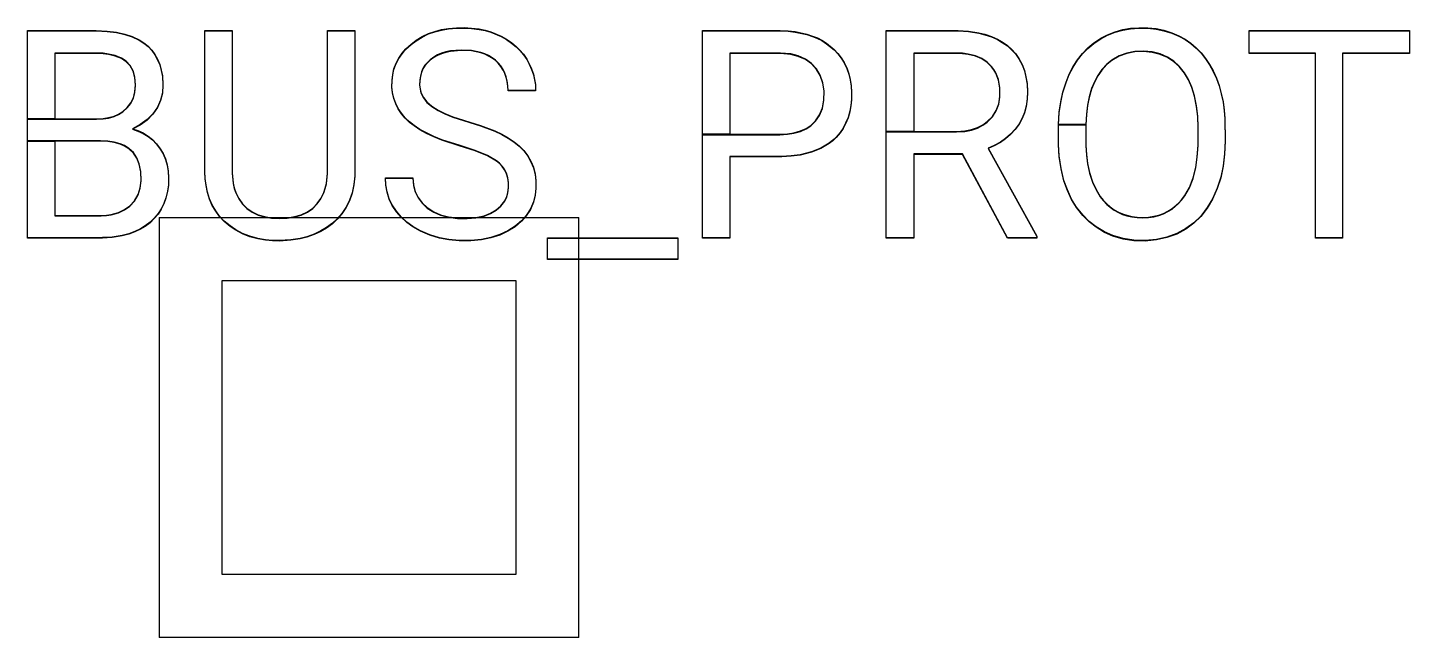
# Model space of a CAD drawing. Header units: inches. Extents: x 3.88 to 7.82, y -6.06 to -2.14.
# Drawn here: x 7.2981 to 7.5574, y -3.3858 to -3.2714 of the extents above; entities that cross this region are included whole.
import ezdxf

# ---------------------------------------------------------------- set-up
doc = ezdxf.new("R2010")
doc.units = ezdxf.units.IN
doc.header["$MEASUREMENT"] = 0
doc.layers.add('F.Silkscreen', color=41, linetype='CONTINUOUS', true_color=0xf2eda1)

msp = doc.modelspace()

# ---------------------------------------------------------------- linework, layer by layer
at = {"layer": 'F.Silkscreen', "linetype": 'CONTINUOUS'}
for p, q in [((7.37579, -3.27182), (7.3771, -3.2716)), ((7.37579, -3.2719), (7.3771, -3.27168)), ((7.3771, -3.2716), (7.37864, -3.27146)), ((7.3771, -3.27168), (7.37864, -3.27154)), ((7.37864, -3.27146), (7.3801, -3.27144)), ((7.37864, -3.27154), (7.3801, -3.27152)), ((7.3801, -3.27144), (7.38144, -3.27151)), ((7.3801, -3.27152), (7.38144, -3.27159)), ((7.38144, -3.27151), (7.38284, -3.27169)), ((7.38144, -3.27159), (7.38284, -3.27177)), ((7.38284, -3.27169), (7.38397, -3.27192)), ((7.50364, -3.27181), (7.5051, -3.27156)), ((7.50364, -3.27189), (7.5051, -3.27164)), ((7.5051, -3.27156), (7.50663, -3.27145)), ((7.5051, -3.27164), (7.50663, -3.27152)), ((7.50663, -3.27145), (7.50835, -3.27147)), ((7.50663, -3.27152), (7.50835, -3.27155)), ((7.50835, -3.27147), (7.50987, -3.27163)), ((7.50835, -3.27155), (7.50987, -3.27171)), ((7.50987, -3.27163), (7.51133, -3.27193)), ((7.50987, -3.27171), (7.51133, -3.27201)), ((7.29815, -3.2762), (7.29815, -3.27199)), ((7.29815, -3.27199), (7.31102, -3.27199)), ((7.29815, -3.27628), (7.29815, -3.27207)), ((7.29815, -3.27207), (7.31102, -3.27207)), ((7.31102, -3.27199), (7.31309, -3.27208)), ((7.31102, -3.27207), (7.31309, -3.27216)), ((7.31309, -3.27208), (7.31481, -3.2723)), ((7.31309, -3.27216), (7.31481, -3.27237)), ((7.31481, -3.2723), (7.31638, -3.27264)), ((7.31481, -3.27237), (7.31638, -3.27272)), ((7.31638, -3.27264), (7.31779, -3.27311)), ((7.31638, -3.27272), (7.31779, -3.27319)), ((7.31779, -3.27311), (7.31905, -3.2737)), ((7.31779, -3.27319), (7.31905, -3.27378)), ((7.31905, -3.2737), (7.31994, -3.27427)), ((7.31905, -3.27378), (7.31994, -3.27435)), ((7.31994, -3.27427), (7.32074, -3.27493)), ((7.31994, -3.27435), (7.32074, -3.275)), ((7.33142, -3.29844), (7.33142, -3.27199)), ((7.33142, -3.27199), (7.3365, -3.27199)), ((7.33142, -3.29852), (7.33142, -3.27207)), ((7.33142, -3.27207), (7.3365, -3.27207)), ((7.3365, -3.27199), (7.3365, -3.29868)), ((7.3365, -3.27207), (7.3365, -3.29876)), ((7.3544, -3.29872), (7.35441, -3.27199)), ((7.3544, -3.2988), (7.35441, -3.27207)), ((7.35441, -3.27199), (7.35957, -3.27199)), ((7.35441, -3.27207), (7.35957, -3.27207)), ((7.35957, -3.27199), (7.35954, -3.29925)), ((7.35957, -3.27207), (7.35954, -3.29933)), ((7.37008, -3.27452), (7.37102, -3.27381)), ((7.37008, -3.2746), (7.37102, -3.27389)), ((7.37102, -3.27381), (7.37217, -3.27312)), ((7.37102, -3.27389), (7.37217, -3.2732)), ((7.37217, -3.27312), (7.37339, -3.27255)), ((7.37217, -3.2732), (7.37339, -3.27263)), ((7.37339, -3.27255), (7.37456, -3.27214)), ((7.37339, -3.27263), (7.37456, -3.27222)), ((7.37456, -3.27214), (7.37579, -3.27182)), ((7.37456, -3.27222), (7.37579, -3.2719)), ((7.38284, -3.27177), (7.38397, -3.272)), ((7.38397, -3.27192), (7.38505, -3.27223)), ((7.38397, -3.272), (7.38505, -3.27231)), ((7.38505, -3.27223), (7.38699, -3.27302)), ((7.38505, -3.27231), (7.38699, -3.2731)), ((7.38699, -3.27302), (7.38801, -3.2736)), ((7.38699, -3.2731), (7.38801, -3.27368)), ((7.38801, -3.2736), (7.38895, -3.27425)), ((7.38801, -3.27368), (7.38895, -3.27433)), ((7.38895, -3.27425), (7.38981, -3.27497)), ((7.38895, -3.27433), (7.38981, -3.27505)), ((7.4248, -3.2762), (7.4248, -3.27199)), ((7.4248, -3.27199), (7.43933, -3.27199)), ((7.4248, -3.27628), (7.4248, -3.27207)), ((7.4248, -3.27207), (7.43933, -3.27207)), ((7.43933, -3.27199), (7.44087, -3.27205)), ((7.43933, -3.27207), (7.44087, -3.27213)), ((7.44087, -3.27205), (7.44215, -3.27219)), ((7.44087, -3.27213), (7.44215, -3.27227)), ((7.44215, -3.27219), (7.44435, -3.27265)), ((7.44215, -3.27227), (7.44435, -3.27273)), ((7.44435, -3.27265), (7.44544, -3.27301)), ((7.44435, -3.27273), (7.44544, -3.27309)), ((7.44544, -3.27301), (7.44632, -3.27338)), ((7.44544, -3.27309), (7.44632, -3.27346)), ((7.44632, -3.27338), (7.44715, -3.2738)), ((7.44632, -3.27346), (7.44715, -3.27388)), ((7.44715, -3.2738), (7.44806, -3.27437)), ((7.44715, -3.27388), (7.44806, -3.27445)), ((7.45925, -3.2762), (7.45925, -3.27199)), ((7.45925, -3.27199), (7.47274, -3.27199)), ((7.45925, -3.27628), (7.45925, -3.27207)), ((7.45925, -3.27207), (7.47274, -3.27207)), ((7.47274, -3.27199), (7.47467, -3.27211)), ((7.47274, -3.27207), (7.47467, -3.27219)), ((7.47467, -3.27211), (7.47663, -3.27241)), ((7.47467, -3.27219), (7.47663, -3.27249)), ((7.47663, -3.27241), (7.47777, -3.27269)), ((7.47663, -3.27249), (7.47777, -3.27277)), ((7.47777, -3.27269), (7.479, -3.2731)), ((7.47777, -3.27277), (7.479, -3.27318)), ((7.479, -3.2731), (7.48013, -3.2736)), ((7.479, -3.27318), (7.48013, -3.27368)), ((7.48013, -3.2736), (7.48103, -3.27412)), ((7.48013, -3.27368), (7.48103, -3.2742)), ((7.48103, -3.27412), (7.48198, -3.2748)), ((7.48103, -3.2742), (7.48198, -3.27487)), ((7.49707, -3.27525), (7.49819, -3.27432)), ((7.49819, -3.27432), (7.4995, -3.27344)), ((7.49819, -3.2744), (7.4995, -3.27352)), ((7.4995, -3.27344), (7.50077, -3.27278)), ((7.4995, -3.27352), (7.50077, -3.27285)), ((7.50077, -3.27278), (7.50223, -3.2722)), ((7.50077, -3.27285), (7.50223, -3.27228)), ((7.50223, -3.2722), (7.50364, -3.27181)), ((7.50223, -3.27228), (7.50364, -3.27189)), ((7.51133, -3.27193), (7.51284, -3.2724)), ((7.51133, -3.27201), (7.51284, -3.27248)), ((7.51284, -3.2724), (7.51417, -3.27298)), ((7.51284, -3.27248), (7.51417, -3.27305)), ((7.51417, -3.27298), (7.51532, -3.27361)), ((7.51417, -3.27305), (7.51532, -3.27369)), ((7.51532, -3.27361), (7.51641, -3.27436)), ((7.51532, -3.27369), (7.51641, -3.27444)), ((7.52732, -3.2762), (7.52732, -3.27199)), ((7.52732, -3.27199), (7.5574, -3.27199)), ((7.52732, -3.27628), (7.52732, -3.27207)), ((7.52732, -3.27207), (7.5574, -3.27207)), ((7.5574, -3.27199), (7.5574, -3.2762)), ((7.5574, -3.27207), (7.5574, -3.27628)), ((7.29815, -3.28856), (7.29815, -3.2762)), ((7.29815, -3.28864), (7.29815, -3.27628)), ((7.31118, -3.2762), (7.30327, -3.2762)), ((7.30327, -3.2762), (7.30327, -3.28856)), ((7.31118, -3.27628), (7.30327, -3.27628)), ((7.30327, -3.27628), (7.30327, -3.28864)), ((7.3123, -3.27626), (7.31118, -3.2762)), ((7.3123, -3.27634), (7.31118, -3.27628)), ((7.31332, -3.27639), (7.3123, -3.27626)), ((7.31332, -3.27647), (7.3123, -3.27634)), ((7.3146, -3.27669), (7.31332, -3.27639)), ((7.3146, -3.27677), (7.31332, -3.27647)), ((7.31576, -3.27716), (7.3146, -3.27669)), ((7.31576, -3.27724), (7.3146, -3.27677)), ((7.32074, -3.27493), (7.32144, -3.27566)), ((7.32074, -3.275), (7.32144, -3.27574)), ((7.32144, -3.27566), (7.32204, -3.27648)), ((7.32144, -3.27574), (7.32204, -3.27656)), ((7.32204, -3.27648), (7.32253, -3.27737)), ((7.32204, -3.27656), (7.32253, -3.27745)), ((7.3678, -3.27715), (7.36841, -3.27626)), ((7.3678, -3.27722), (7.36841, -3.27633)), ((7.36841, -3.27626), (7.36913, -3.27541)), ((7.36841, -3.27633), (7.36913, -3.27549)), ((7.36913, -3.27541), (7.37008, -3.27452)), ((7.36913, -3.27549), (7.37008, -3.2746)), ((7.37507, -3.27656), (7.37438, -3.27695)), ((7.37507, -3.27664), (7.37438, -3.27702)), ((7.37582, -3.27625), (7.37507, -3.27656)), ((7.37582, -3.27633), (7.37507, -3.27664)), ((7.37664, -3.276), (7.37582, -3.27625)), ((7.37664, -3.27608), (7.37582, -3.27633)), ((7.37752, -3.27581), (7.37664, -3.276)), ((7.37752, -3.27589), (7.37664, -3.27608)), ((7.37949, -3.27565), (7.37752, -3.27581)), ((7.37949, -3.27573), (7.37752, -3.27589)), ((7.38143, -3.27575), (7.37949, -3.27565)), ((7.38143, -3.27582), (7.37949, -3.27573)), ((7.38316, -3.27609), (7.38143, -3.27575)), ((7.38316, -3.27617), (7.38143, -3.27582)), ((7.38393, -3.27636), (7.38316, -3.27609)), ((7.38393, -3.27644), (7.38316, -3.27617)), ((7.38465, -3.27669), (7.38393, -3.27636)), ((7.38465, -3.27677), (7.38393, -3.27644)), ((7.38532, -3.27708), (7.38465, -3.27669)), ((7.38532, -3.27716), (7.38465, -3.27677)), ((7.38981, -3.27497), (7.39052, -3.27568)), ((7.38981, -3.27505), (7.39052, -3.27576)), ((7.39052, -3.27568), (7.39116, -3.27644)), ((7.39052, -3.27576), (7.39116, -3.27652)), ((7.39116, -3.27644), (7.39179, -3.27735)), ((7.39116, -3.27652), (7.39179, -3.27743)), ((7.4248, -3.29144), (7.4248, -3.2762)), ((7.4248, -3.29152), (7.4248, -3.27628)), ((7.43941, -3.2762), (7.42992, -3.2762)), ((7.42992, -3.2762), (7.42992, -3.29144)), ((7.43941, -3.27628), (7.42992, -3.27628)), ((7.42992, -3.27628), (7.42992, -3.29152)), ((7.44132, -3.27638), (7.43941, -3.2762)), ((7.44132, -3.27646), (7.43941, -3.27628)), ((7.44273, -3.27675), (7.44132, -3.27638)), ((7.44273, -3.27683), (7.44132, -3.27646)), ((7.44407, -3.27735), (7.44273, -3.27675)), ((7.44407, -3.27743), (7.44273, -3.27683)), ((7.44806, -3.27437), (7.44947, -3.27553)), ((7.44806, -3.27445), (7.44947, -3.27561)), ((7.44947, -3.27553), (7.45018, -3.27629)), ((7.44947, -3.27561), (7.45018, -3.27637)), ((7.45018, -3.27629), (7.4508, -3.2771)), ((7.45018, -3.27637), (7.4508, -3.27718)), ((7.45925, -3.29093), (7.45925, -3.2762)), ((7.45925, -3.291), (7.45925, -3.27628)), ((7.4725, -3.2762), (7.46441, -3.2762)), ((7.46441, -3.2762), (7.46441, -3.29093)), ((7.4725, -3.27628), (7.46441, -3.27628)), ((7.46441, -3.27628), (7.46441, -3.291)), ((7.47358, -3.27626), (7.4725, -3.2762)), ((7.47358, -3.27634), (7.4725, -3.27628)), ((7.47459, -3.27639), (7.47358, -3.27626)), ((7.47459, -3.27647), (7.47358, -3.27634)), ((7.47602, -3.27675), (7.47459, -3.27639)), ((7.47602, -3.27682), (7.47459, -3.27647)), ((7.47718, -3.27724), (7.47602, -3.27675)), ((7.47718, -3.27732), (7.47602, -3.27682)), ((7.48198, -3.2748), (7.48284, -3.27556)), ((7.48198, -3.27487), (7.48284, -3.27564)), ((7.48284, -3.27556), (7.4835, -3.2763)), ((7.48284, -3.27564), (7.4835, -3.27637)), ((7.4835, -3.2763), (7.48415, -3.27722)), ((7.4835, -3.27637), (7.48415, -3.2773)), ((7.49514, -3.27747), (7.49606, -3.2763)), ((7.49514, -3.27755), (7.49606, -3.27638)), ((7.49606, -3.2763), (7.49707, -3.27525)), ((7.49606, -3.27638), (7.49707, -3.27533)), ((7.49707, -3.27533), (7.49819, -3.2744)), ((7.50296, -3.27671), (7.50159, -3.27752)), ((7.50296, -3.27679), (7.50159, -3.2776)), ((7.50436, -3.27621), (7.50296, -3.27671)), ((7.50436, -3.27629), (7.50296, -3.27679)), ((7.50587, -3.27592), (7.50436, -3.27621)), ((7.50587, -3.276), (7.50436, -3.27629)), ((7.50752, -3.27585), (7.50587, -3.27592)), ((7.50752, -3.27593), (7.50587, -3.276)), ((7.50914, -3.276), (7.50752, -3.27585)), ((7.50914, -3.27608), (7.50752, -3.27593)), ((7.51064, -3.27637), (7.50914, -3.276)), ((7.51064, -3.27645), (7.50914, -3.27608)), ((7.512, -3.27695), (7.51064, -3.27637)), ((7.512, -3.27703), (7.51064, -3.27645)), ((7.51641, -3.27436), (7.51741, -3.27521)), ((7.51641, -3.27444), (7.51741, -3.27529)), ((7.51741, -3.27521), (7.51833, -3.27615)), ((7.51741, -3.27529), (7.51833, -3.27623)), ((7.51833, -3.27615), (7.51917, -3.2772)), ((7.51833, -3.27623), (7.51917, -3.27727)), ((7.5398, -3.2762), (7.52732, -3.2762)), ((7.5398, -3.27628), (7.52732, -3.27628)), ((7.5398, -3.31085), (7.5398, -3.2762)), ((7.5398, -3.31093), (7.5398, -3.27628)), ((7.5574, -3.2762), (7.54488, -3.2762)), ((7.54488, -3.2762), (7.54488, -3.31085)), ((7.5574, -3.27628), (7.54488, -3.27628)), ((7.54488, -3.27628), (7.54488, -3.31093)), ((7.31665, -3.27775), (7.31576, -3.27716)), ((7.31665, -3.27783), (7.31576, -3.27724)), ((7.31739, -3.27855), (7.31665, -3.27775)), ((7.31739, -3.27863), (7.31665, -3.27783)), ((7.31792, -3.27955), (7.31739, -3.27855)), ((7.31792, -3.27963), (7.31739, -3.27863)), ((7.32253, -3.27737), (7.32293, -3.27834)), ((7.32253, -3.27745), (7.32293, -3.27842)), ((7.32293, -3.27834), (7.32323, -3.27939)), ((7.32293, -3.27842), (7.32323, -3.27946)), ((7.32323, -3.27939), (7.32343, -3.28051)), ((7.32323, -3.27946), (7.32343, -3.28059)), ((7.36665, -3.28024), (7.36689, -3.2792)), ((7.36665, -3.28031), (7.36689, -3.27927)), ((7.36689, -3.2792), (7.36731, -3.27808)), ((7.36689, -3.27927), (7.36731, -3.27816)), ((7.36731, -3.27808), (7.3678, -3.27715)), ((7.36731, -3.27816), (7.3678, -3.27722)), ((7.37233, -3.27911), (7.37204, -3.27976)), ((7.37233, -3.27919), (7.37204, -3.27984)), ((7.3727, -3.2785), (7.37233, -3.27911)), ((7.3727, -3.27858), (7.37233, -3.27919)), ((7.37315, -3.27795), (7.3727, -3.2785)), ((7.37315, -3.27803), (7.3727, -3.27858)), ((7.37369, -3.27745), (7.37315, -3.27795)), ((7.37369, -3.27753), (7.37315, -3.27803)), ((7.37438, -3.27695), (7.37369, -3.27745)), ((7.37438, -3.27702), (7.37369, -3.27753)), ((7.38592, -3.27753), (7.38532, -3.27708)), ((7.38592, -3.27761), (7.38532, -3.27716)), ((7.38646, -3.27805), (7.38592, -3.27753)), ((7.38646, -3.27813), (7.38592, -3.27761)), ((7.38694, -3.27862), (7.38646, -3.27805)), ((7.38694, -3.2787), (7.38646, -3.27813)), ((7.38739, -3.27932), (7.38694, -3.27862)), ((7.38739, -3.2794), (7.38694, -3.2787)), ((7.38771, -3.27998), (7.38739, -3.27932)), ((7.38771, -3.28006), (7.38739, -3.2794)), ((7.39179, -3.27735), (7.39228, -3.27821)), ((7.39179, -3.27743), (7.39228, -3.27829)), ((7.39228, -3.27821), (7.39272, -3.27919)), ((7.39228, -3.27829), (7.39272, -3.27927)), ((7.39272, -3.27919), (7.39306, -3.2802)), ((7.39272, -3.27927), (7.39306, -3.28028)), ((7.44522, -3.27817), (7.44407, -3.27735)), ((7.44522, -3.27825), (7.44407, -3.27743)), ((7.44617, -3.2792), (7.44522, -3.27817)), ((7.44617, -3.27928), (7.44522, -3.27825)), ((7.44687, -3.28037), (7.44617, -3.2792)), ((7.44687, -3.28045), (7.44617, -3.27928)), ((7.4508, -3.2771), (7.45134, -3.27796)), ((7.4508, -3.27718), (7.45134, -3.27804)), ((7.45134, -3.27796), (7.45185, -3.27901)), ((7.45134, -3.27804), (7.45185, -3.27908)), ((7.45185, -3.27901), (7.45225, -3.28012)), ((7.45185, -3.27908), (7.45225, -3.28019)), ((7.47819, -3.2779), (7.47718, -3.27724)), ((7.47819, -3.27798), (7.47718, -3.27732)), ((7.47902, -3.27871), (7.47819, -3.2779)), ((7.47902, -3.27878), (7.47819, -3.27798)), ((7.47944, -3.27927), (7.47902, -3.27871)), ((7.47944, -3.27935), (7.47902, -3.27878)), ((7.4798, -3.2799), (7.47944, -3.27927)), ((7.4798, -3.27997), (7.47944, -3.27935)), ((7.48415, -3.27722), (7.48475, -3.27836)), ((7.48415, -3.2773), (7.48475, -3.27844)), ((7.48475, -3.27836), (7.48516, -3.27947)), ((7.48475, -3.27844), (7.48516, -3.27955)), ((7.48516, -3.27947), (7.48547, -3.28067)), ((7.4936, -3.28016), (7.49432, -3.27876)), ((7.4936, -3.28024), (7.49432, -3.27884)), ((7.49432, -3.27876), (7.49514, -3.27747)), ((7.49432, -3.27884), (7.49514, -3.27755)), ((7.4997, -3.27932), (7.49896, -3.28039)), ((7.4997, -3.2794), (7.49896, -3.28047)), ((7.50065, -3.27829), (7.4997, -3.27932)), ((7.50065, -3.27837), (7.4997, -3.2794)), ((7.50159, -3.27752), (7.50065, -3.27829)), ((7.50159, -3.2776), (7.50065, -3.27837)), ((7.51323, -3.27776), (7.512, -3.27695)), ((7.51323, -3.27784), (7.512, -3.27703)), ((7.51424, -3.27868), (7.51323, -3.27776)), ((7.51424, -3.27876), (7.51323, -3.27784)), ((7.51522, -3.2799), (7.51424, -3.27868)), ((7.51522, -3.27998), (7.51424, -3.27876)), ((7.51917, -3.2772), (7.51993, -3.27833)), ((7.51917, -3.27727), (7.51993, -3.27841)), ((7.51993, -3.27833), (7.5206, -3.27956)), ((7.51993, -3.27841), (7.5206, -3.27964)), ((7.31826, -3.28073), (7.31792, -3.27955)), ((7.31826, -3.28081), (7.31792, -3.27963)), ((7.31839, -3.2822), (7.31826, -3.28073)), ((7.31839, -3.28228), (7.31826, -3.28081)), ((7.32343, -3.28051), (7.32354, -3.28218)), ((7.32343, -3.28059), (7.32354, -3.28226)), ((7.36651, -3.28253), (7.36652, -3.28132)), ((7.36651, -3.28261), (7.36652, -3.2814)), ((7.36652, -3.28132), (7.36665, -3.28024)), ((7.36652, -3.2814), (7.36665, -3.28031)), ((7.37172, -3.28132), (7.3717, -3.28217)), ((7.37172, -3.2814), (7.3717, -3.28225)), ((7.37184, -3.28047), (7.37172, -3.28132)), ((7.37184, -3.28055), (7.37172, -3.2814)), ((7.37204, -3.27976), (7.37184, -3.28047)), ((7.37204, -3.27984), (7.37184, -3.28055)), ((7.38796, -3.28069), (7.38771, -3.27998)), ((7.38796, -3.28077), (7.38771, -3.28006)), ((7.38815, -3.28145), (7.38796, -3.28069)), ((7.38815, -3.28153), (7.38796, -3.28077)), ((7.38827, -3.28236), (7.38815, -3.28145)), ((7.38827, -3.28243), (7.38815, -3.28153)), ((7.39306, -3.2802), (7.39328, -3.28115)), ((7.39306, -3.28028), (7.39328, -3.28122)), ((7.39328, -3.28115), (7.39341, -3.28211)), ((7.39328, -3.28122), (7.39341, -3.28219)), ((7.39341, -3.28211), (7.39346, -3.28321)), ((7.44737, -3.28179), (7.44687, -3.28037)), ((7.44737, -3.28187), (7.44687, -3.28045)), ((7.44758, -3.28328), (7.44737, -3.28179)), ((7.44758, -3.28336), (7.44737, -3.28187)), ((7.45225, -3.28012), (7.4525, -3.28114)), ((7.45225, -3.28019), (7.4525, -3.28122)), ((7.4525, -3.28114), (7.45268, -3.28237)), ((7.4525, -3.28122), (7.45268, -3.28245)), ((7.48029, -3.2812), (7.4798, -3.2799)), ((7.48029, -3.28128), (7.4798, -3.27997)), ((7.48055, -3.2827), (7.48029, -3.2812)), ((7.48055, -3.28277), (7.48029, -3.28128)), ((7.48516, -3.27955), (7.48547, -3.28075)), ((7.48547, -3.28067), (7.48566, -3.28195)), ((7.48547, -3.28075), (7.48566, -3.28203)), ((7.48566, -3.28195), (7.48575, -3.2835)), ((7.48566, -3.28203), (7.48575, -3.28358)), ((7.49238, -3.28355), (7.49298, -3.28167)), ((7.49238, -3.28363), (7.49298, -3.28175)), ((7.49298, -3.28167), (7.4936, -3.28016)), ((7.49298, -3.28175), (7.4936, -3.28024)), ((7.49832, -3.28158), (7.49778, -3.28288)), ((7.49832, -3.28166), (7.49778, -3.28296)), ((7.49896, -3.28039), (7.49832, -3.28158)), ((7.49896, -3.28047), (7.49832, -3.28166)), ((7.51598, -3.28118), (7.51522, -3.2799)), ((7.51598, -3.28126), (7.51522, -3.27998)), ((7.51661, -3.28262), (7.51598, -3.28118)), ((7.51661, -3.2827), (7.51598, -3.28126)), ((7.5206, -3.27956), (7.5212, -3.2809)), ((7.5206, -3.27964), (7.5212, -3.28097)), ((7.5212, -3.2809), (7.5217, -3.28231)), ((7.5212, -3.28097), (7.5217, -3.28238)), ((7.31752, -3.28557), (7.318, -3.28459)), ((7.31752, -3.28565), (7.318, -3.28467)), ((7.318, -3.28459), (7.31829, -3.2835)), ((7.318, -3.28467), (7.31829, -3.28358)), ((7.31829, -3.2835), (7.31839, -3.2822)), ((7.31829, -3.28358), (7.31839, -3.28228)), ((7.32345, -3.28366), (7.32311, -3.28505)), ((7.32345, -3.28374), (7.32311, -3.28513)), ((7.32354, -3.28218), (7.32345, -3.28366)), ((7.32354, -3.28226), (7.32345, -3.28374)), ((7.36662, -3.28362), (7.36651, -3.28253)), ((7.36662, -3.2837), (7.36651, -3.28261)), ((7.36685, -3.28467), (7.36662, -3.28362)), ((7.36685, -3.28475), (7.36662, -3.2837)), ((7.36721, -3.28566), (7.36685, -3.28467)), ((7.3717, -3.28217), (7.37178, -3.28289)), ((7.3717, -3.28225), (7.37178, -3.28297)), ((7.37178, -3.28289), (7.37195, -3.28357)), ((7.37178, -3.28297), (7.37195, -3.28365)), ((7.37195, -3.28357), (7.3724, -3.28452)), ((7.37195, -3.28365), (7.3724, -3.2846)), ((7.3724, -3.28452), (7.37307, -3.28539)), ((7.3724, -3.2846), (7.37307, -3.28547)), ((7.38831, -3.28321), (7.38827, -3.28236)), ((7.38831, -3.28329), (7.38827, -3.28243)), ((7.39346, -3.28321), (7.38831, -3.28321)), ((7.39346, -3.28329), (7.38831, -3.28329)), ((7.39341, -3.28219), (7.39346, -3.28329)), ((7.44755, -3.28502), (7.44758, -3.28328)), ((7.44755, -3.2851), (7.44758, -3.28336)), ((7.45268, -3.28237), (7.45275, -3.28351)), ((7.45268, -3.28245), (7.45275, -3.28358)), ((7.45275, -3.28351), (7.45272, -3.28488)), ((7.45275, -3.28358), (7.45272, -3.28496)), ((7.48035, -3.28571), (7.48056, -3.28439)), ((7.48035, -3.28579), (7.48056, -3.28447)), ((7.48056, -3.28439), (7.48055, -3.2827)), ((7.48056, -3.28447), (7.48055, -3.28277)), ((7.48575, -3.2835), (7.4857, -3.28479)), ((7.48575, -3.28358), (7.4857, -3.28487)), ((7.49198, -3.28539), (7.49238, -3.28355)), ((7.49198, -3.28547), (7.49238, -3.28363)), ((7.49731, -3.28445), (7.497, -3.28599)), ((7.49731, -3.28453), (7.497, -3.28607)), ((7.49778, -3.28288), (7.49731, -3.28445)), ((7.49778, -3.28296), (7.49731, -3.28453)), ((7.5171, -3.28421), (7.51661, -3.28262)), ((7.5171, -3.28429), (7.51661, -3.2827)), ((7.51748, -3.28614), (7.5171, -3.28421)), ((7.51748, -3.28622), (7.5171, -3.28429)), ((7.5217, -3.28231), (7.52212, -3.28379)), ((7.5217, -3.28238), (7.52212, -3.28386)), ((7.52212, -3.28379), (7.52244, -3.28533)), ((7.52212, -3.28386), (7.52244, -3.28541)), ((7.31521, -3.28765), (7.31599, -3.28717)), ((7.31521, -3.28773), (7.31599, -3.28725)), ((7.31599, -3.28717), (7.31685, -3.28643)), ((7.31599, -3.28725), (7.31685, -3.28651)), ((7.31685, -3.28643), (7.31752, -3.28557)), ((7.31685, -3.28651), (7.31752, -3.28565)), ((7.32253, -3.28634), (7.32166, -3.28759)), ((7.32253, -3.28642), (7.32166, -3.28767)), ((7.32311, -3.28505), (7.32253, -3.28634)), ((7.32311, -3.28513), (7.32253, -3.28642)), ((7.36721, -3.28574), (7.36685, -3.28475)), ((7.36768, -3.2866), (7.36721, -3.28566)), ((7.36768, -3.28668), (7.36721, -3.28574)), ((7.36827, -3.2875), (7.36768, -3.2866)), ((7.36827, -3.28758), (7.36768, -3.28668)), ((7.37307, -3.28539), (7.37396, -3.28617)), ((7.37307, -3.28547), (7.37396, -3.28625)), ((7.37396, -3.28617), (7.37515, -3.28692)), ((7.37396, -3.28625), (7.37515, -3.287)), ((7.37515, -3.28692), (7.37643, -3.28755)), ((7.37515, -3.287), (7.37643, -3.28763)), ((7.44675, -3.28782), (7.44727, -3.28651)), ((7.44675, -3.2879), (7.44727, -3.28659)), ((7.44727, -3.28651), (7.44755, -3.28502)), ((7.44727, -3.28659), (7.44755, -3.2851)), ((7.45241, -3.28713), (7.45208, -3.2883)), ((7.45241, -3.28721), (7.45208, -3.28838)), ((7.45261, -3.28603), (7.45241, -3.28713)), ((7.45261, -3.28611), (7.45241, -3.28721)), ((7.45272, -3.28488), (7.45261, -3.28603)), ((7.45272, -3.28496), (7.45261, -3.28611)), ((7.47917, -3.2881), (7.47988, -3.28698)), ((7.47917, -3.28818), (7.47988, -3.28706)), ((7.47988, -3.28698), (7.48035, -3.28571)), ((7.47988, -3.28706), (7.48035, -3.28579)), ((7.4855, -3.28616), (7.48517, -3.28736)), ((7.4855, -3.28624), (7.48517, -3.28744)), ((7.4857, -3.28479), (7.4855, -3.28616)), ((7.4857, -3.28487), (7.4855, -3.28624)), ((7.49171, -3.28732), (7.49198, -3.28539)), ((7.49171, -3.2874), (7.49198, -3.28547)), ((7.497, -3.28599), (7.4968, -3.28765)), ((7.497, -3.28607), (7.4968, -3.28773)), ((7.51769, -3.28806), (7.51748, -3.28614)), ((7.51769, -3.28814), (7.51748, -3.28622)), ((7.52244, -3.28533), (7.52266, -3.28695)), ((7.52244, -3.28541), (7.52266, -3.28703)), ((7.52266, -3.28695), (7.52279, -3.28847)), ((7.52266, -3.28703), (7.52279, -3.28855)), ((7.29815, -3.29266), (7.29815, -3.28856)), ((7.29815, -3.28856), (7.30327, -3.28856)), ((7.30327, -3.28856), (7.29815, -3.28856)), ((7.29815, -3.29274), (7.29815, -3.28864)), ((7.29815, -3.28864), (7.30327, -3.28864)), ((7.30327, -3.28864), (7.29815, -3.28864)), ((7.30327, -3.28856), (7.31109, -3.28856)), ((7.30327, -3.28864), (7.31109, -3.28864)), ((7.31109, -3.28856), (7.3123, -3.28849)), ((7.31109, -3.28864), (7.3123, -3.28857)), ((7.3123, -3.28849), (7.31333, -3.28832)), ((7.3123, -3.28857), (7.31333, -3.2884)), ((7.31333, -3.28832), (7.31436, -3.28803)), ((7.31333, -3.2884), (7.31436, -3.28811)), ((7.31436, -3.28803), (7.31521, -3.28765)), ((7.31436, -3.28811), (7.31521, -3.28773)), ((7.31928, -3.28963), (7.3178, -3.29041)), ((7.31928, -3.28971), (7.3178, -3.29049)), ((7.32057, -3.28869), (7.31928, -3.28963)), ((7.32057, -3.28877), (7.31928, -3.28971)), ((7.32166, -3.28759), (7.32057, -3.28869)), ((7.32166, -3.28767), (7.32057, -3.28877)), ((7.36899, -3.28834), (7.36827, -3.2875)), ((7.36899, -3.28842), (7.36827, -3.28758)), ((7.36982, -3.28913), (7.36899, -3.28834)), ((7.36982, -3.28921), (7.36899, -3.28842)), ((7.37066, -3.2898), (7.36982, -3.28913)), ((7.37066, -3.28988), (7.36982, -3.28921)), ((7.37175, -3.29052), (7.37066, -3.2898)), ((7.37175, -3.29059), (7.37066, -3.28988)), ((7.37643, -3.28755), (7.37795, -3.28815)), ((7.37643, -3.28763), (7.37795, -3.28823)), ((7.37795, -3.28815), (7.38315, -3.28977)), ((7.37795, -3.28823), (7.38315, -3.28985)), ((7.38315, -3.28977), (7.38581, -3.29079)), ((7.38315, -3.28985), (7.38581, -3.29087)), ((7.44421, -3.29035), (7.44508, -3.2898)), ((7.44421, -3.29043), (7.44508, -3.28988)), ((7.44508, -3.2898), (7.446, -3.28893)), ((7.44508, -3.28988), (7.446, -3.28901)), ((7.446, -3.28893), (7.44675, -3.28782)), ((7.446, -3.28901), (7.44675, -3.2879)), ((7.45163, -3.28939), (7.45116, -3.29028)), ((7.45163, -3.28947), (7.45116, -3.29036)), ((7.45208, -3.2883), (7.45163, -3.28939)), ((7.45208, -3.28838), (7.45163, -3.28947)), ((7.47635, -3.29019), (7.47737, -3.28968)), ((7.47635, -3.29027), (7.47737, -3.28975)), ((7.47737, -3.28968), (7.4782, -3.28908)), ((7.47737, -3.28975), (7.4782, -3.28916)), ((7.4782, -3.28908), (7.47917, -3.2881)), ((7.4782, -3.28916), (7.47917, -3.28818)), ((7.48416, -3.28947), (7.48344, -3.29048)), ((7.48416, -3.28955), (7.48344, -3.29056)), ((7.48475, -3.2884), (7.48416, -3.28947)), ((7.48475, -3.28848), (7.48416, -3.28955)), ((7.48517, -3.28736), (7.48475, -3.2884)), ((7.48517, -3.28744), (7.48475, -3.28848)), ((7.49158, -3.28952), (7.49171, -3.28732)), ((7.49158, -3.2896), (7.49171, -3.2874)), ((7.49158, -3.28962), (7.49158, -3.28952)), ((7.49158, -3.2897), (7.49158, -3.2896)), ((7.49158, -3.29336), (7.49158, -3.28962)), ((7.49158, -3.28962), (7.4967, -3.28962)), ((7.4967, -3.28962), (7.49158, -3.28962)), ((7.49158, -3.29343), (7.49158, -3.2897)), ((7.49158, -3.2897), (7.4967, -3.2897)), ((7.4967, -3.2897), (7.49158, -3.2897)), ((7.4968, -3.28765), (7.4967, -3.28962)), ((7.4968, -3.28773), (7.4967, -3.2897)), ((7.4967, -3.28962), (7.4967, -3.29348)), ((7.4967, -3.2897), (7.4967, -3.29356)), ((7.51776, -3.29014), (7.51769, -3.28806)), ((7.51776, -3.29022), (7.51769, -3.28814)), ((7.52279, -3.28847), (7.52283, -3.29266)), ((7.52279, -3.28855), (7.52283, -3.29274)), ((7.3178, -3.29041), (7.31884, -3.29076)), ((7.3178, -3.29049), (7.31884, -3.29084)), ((7.31884, -3.29076), (7.3198, -3.2912)), ((7.31884, -3.29084), (7.3198, -3.29128)), ((7.3198, -3.2912), (7.32076, -3.29179)), ((7.3198, -3.29128), (7.32076, -3.29187)), ((7.32076, -3.29179), (7.32156, -3.29243)), ((7.32076, -3.29187), (7.32156, -3.29251)), ((7.32156, -3.29243), (7.32234, -3.29324)), ((7.37298, -3.2912), (7.37175, -3.29052)), ((7.37298, -3.29128), (7.37175, -3.29059)), ((7.37436, -3.29185), (7.37298, -3.2912)), ((7.37436, -3.29192), (7.37298, -3.29128)), ((7.37588, -3.29246), (7.37436, -3.29185)), ((7.37588, -3.29254), (7.37436, -3.29192)), ((7.37913, -3.29352), (7.37588, -3.29246)), ((7.38581, -3.29079), (7.38715, -3.29143)), ((7.38581, -3.29087), (7.38715, -3.29151)), ((7.38715, -3.29143), (7.38832, -3.29209)), ((7.38715, -3.29151), (7.38832, -3.29217)), ((7.38832, -3.29209), (7.38944, -3.29285)), ((7.38832, -3.29217), (7.38944, -3.29293)), ((7.4248, -3.31085), (7.4248, -3.29144)), ((7.4248, -3.29144), (7.42992, -3.29144)), ((7.42992, -3.29144), (7.4248, -3.29144)), ((7.4248, -3.31093), (7.4248, -3.29152)), ((7.4248, -3.29152), (7.42992, -3.29152)), ((7.42992, -3.29152), (7.4248, -3.29152)), ((7.42992, -3.29144), (7.43926, -3.29144)), ((7.42992, -3.29152), (7.43926, -3.29152)), ((7.43926, -3.29144), (7.44072, -3.29136)), ((7.43926, -3.29152), (7.44072, -3.29144)), ((7.44072, -3.29136), (7.44194, -3.29117)), ((7.44072, -3.29144), (7.44194, -3.29124)), ((7.44194, -3.29117), (7.44314, -3.29083)), ((7.44194, -3.29124), (7.44314, -3.29091)), ((7.44314, -3.29083), (7.44421, -3.29035)), ((7.44314, -3.29091), (7.44421, -3.29043)), ((7.44985, -3.29198), (7.44921, -3.29258)), ((7.44985, -3.29206), (7.44921, -3.29266)), ((7.45059, -3.29111), (7.44985, -3.29198)), ((7.45059, -3.29119), (7.44985, -3.29206)), ((7.45116, -3.29028), (7.45059, -3.29111)), ((7.45116, -3.29036), (7.45059, -3.29119)), ((7.45925, -3.31085), (7.45925, -3.29093)), ((7.45925, -3.29093), (7.46441, -3.29093)), ((7.46441, -3.29093), (7.45925, -3.29093)), ((7.45925, -3.31093), (7.45925, -3.291)), ((7.45925, -3.291), (7.46441, -3.291)), ((7.46441, -3.291), (7.45925, -3.291)), ((7.46441, -3.29093), (7.4724, -3.29092)), ((7.46441, -3.291), (7.4724, -3.291)), ((7.4724, -3.29092), (7.47399, -3.29082)), ((7.4724, -3.291), (7.47399, -3.2909)), ((7.47399, -3.29082), (7.47523, -3.29057)), ((7.47399, -3.2909), (7.47523, -3.29065)), ((7.47523, -3.29057), (7.47635, -3.29019)), ((7.47523, -3.29065), (7.47635, -3.29027)), ((7.48164, -3.29222), (7.48067, -3.2929)), ((7.48164, -3.2923), (7.48067, -3.29297)), ((7.48259, -3.2914), (7.48164, -3.29222)), ((7.48259, -3.29148), (7.48164, -3.2923)), ((7.48344, -3.29048), (7.48259, -3.2914)), ((7.48344, -3.29056), (7.48259, -3.29148)), ((7.51775, -3.29347), (7.51776, -3.29014)), ((7.51775, -3.29355), (7.51776, -3.29022)), ((7.29815, -3.30667), (7.29815, -3.29266)), ((7.29815, -3.29266), (7.30327, -3.29266)), ((7.30327, -3.29266), (7.29815, -3.29266)), ((7.29815, -3.30675), (7.29815, -3.29274)), ((7.29815, -3.29274), (7.30327, -3.29274)), ((7.30327, -3.29274), (7.29815, -3.29274)), ((7.30327, -3.29266), (7.30327, -3.30667)), ((7.31181, -3.29266), (7.30327, -3.29266)), ((7.30327, -3.29274), (7.30327, -3.30675)), ((7.31181, -3.29274), (7.30327, -3.29274)), ((7.31318, -3.29272), (7.31181, -3.29266)), ((7.31318, -3.2928), (7.31181, -3.29274)), ((7.31441, -3.29291), (7.31318, -3.29272)), ((7.31441, -3.29298), (7.31318, -3.2928)), ((7.3155, -3.29321), (7.31441, -3.29291)), ((7.3155, -3.29329), (7.31441, -3.29298)), ((7.31631, -3.29357), (7.3155, -3.29321)), ((7.31631, -3.29365), (7.3155, -3.29329)), ((7.31716, -3.2941), (7.31631, -3.29357)), ((7.31716, -3.29418), (7.31631, -3.29365)), ((7.31799, -3.29489), (7.31716, -3.2941)), ((7.31799, -3.29497), (7.31716, -3.29418)), ((7.31863, -3.29584), (7.31799, -3.29489)), ((7.31863, -3.29592), (7.31799, -3.29497)), ((7.32156, -3.29251), (7.32234, -3.29332)), ((7.32234, -3.29324), (7.32303, -3.29415)), ((7.32234, -3.29332), (7.32303, -3.29423)), ((7.32303, -3.29415), (7.32357, -3.29504)), ((7.32303, -3.29423), (7.32357, -3.29512)), ((7.32357, -3.29504), (7.32402, -3.29608)), ((7.37913, -3.2936), (7.37588, -3.29254)), ((7.38209, -3.29448), (7.37913, -3.29352)), ((7.38209, -3.29456), (7.37913, -3.2936)), ((7.38442, -3.29544), (7.38209, -3.29448)), ((7.38442, -3.29552), (7.38209, -3.29456)), ((7.38944, -3.29285), (7.39035, -3.29359)), ((7.38944, -3.29293), (7.39035, -3.29367)), ((7.39035, -3.29359), (7.39125, -3.2945)), ((7.39035, -3.29367), (7.39125, -3.29458)), ((7.39125, -3.2945), (7.39199, -3.29547)), ((7.39125, -3.29458), (7.39199, -3.29555)), ((7.44522, -3.29475), (7.44307, -3.29528)), ((7.44522, -3.29483), (7.44307, -3.29536)), ((7.44698, -3.29404), (7.44522, -3.29475)), ((7.44698, -3.29412), (7.44522, -3.29483)), ((7.44852, -3.29312), (7.44698, -3.29404)), ((7.44852, -3.2932), (7.44698, -3.29412)), ((7.44921, -3.29258), (7.44852, -3.29312)), ((7.44921, -3.29266), (7.44852, -3.2932)), ((7.47951, -3.29353), (7.47835, -3.29404)), ((7.47951, -3.29361), (7.47835, -3.29411)), ((7.47835, -3.29404), (7.48748, -3.31053)), ((7.47835, -3.29411), (7.48748, -3.31061)), ((7.48067, -3.2929), (7.47951, -3.29353)), ((7.48067, -3.29297), (7.47951, -3.29361)), ((7.4917, -3.29552), (7.49158, -3.29336)), ((7.4917, -3.2956), (7.49158, -3.29343)), ((7.4967, -3.29348), (7.49681, -3.29526)), ((7.4967, -3.29356), (7.49681, -3.29534)), ((7.51761, -3.29566), (7.51775, -3.29347)), ((7.51761, -3.29574), (7.51775, -3.29355)), ((7.52274, -3.29509), (7.52247, -3.29737)), ((7.52283, -3.29266), (7.52274, -3.29509)), ((7.52283, -3.29274), (7.52274, -3.29516)), ((7.31908, -3.29696), (7.31863, -3.29584)), ((7.31908, -3.29704), (7.31863, -3.29592)), ((7.31938, -3.29845), (7.31908, -3.29696)), ((7.31938, -3.29852), (7.31908, -3.29704)), ((7.32357, -3.29512), (7.32402, -3.29616)), ((7.32402, -3.29608), (7.32435, -3.2972)), ((7.32402, -3.29616), (7.32435, -3.29727)), ((7.32435, -3.2972), (7.32454, -3.29838)), ((7.32435, -3.29727), (7.32454, -3.29845)), ((7.38611, -3.2964), (7.38442, -3.29544)), ((7.38611, -3.29648), (7.38442, -3.29552)), ((7.38668, -3.29685), (7.38611, -3.2964)), ((7.38668, -3.29693), (7.38611, -3.29648)), ((7.38721, -3.2974), (7.38668, -3.29685)), ((7.38721, -3.29748), (7.38668, -3.29693)), ((7.38764, -3.29802), (7.38721, -3.2974)), ((7.38764, -3.2981), (7.38721, -3.29748)), ((7.39199, -3.29547), (7.39259, -3.29651)), ((7.39199, -3.29555), (7.39259, -3.29659)), ((7.39259, -3.29651), (7.39305, -3.29764)), ((7.39259, -3.29659), (7.39305, -3.29772)), ((7.39305, -3.29764), (7.39336, -3.29886)), ((7.43967, -3.2956), (7.42992, -3.29561)), ((7.42992, -3.29561), (7.42992, -3.31085)), ((7.43967, -3.29568), (7.42992, -3.29569)), ((7.42992, -3.29569), (7.42992, -3.31093)), ((7.44143, -3.2955), (7.43967, -3.2956)), ((7.44143, -3.29558), (7.43967, -3.29568)), ((7.44307, -3.29528), (7.44143, -3.2955)), ((7.44307, -3.29536), (7.44143, -3.29558)), ((7.47354, -3.29514), (7.46441, -3.29514)), ((7.46441, -3.29514), (7.46441, -3.31085)), ((7.47354, -3.29522), (7.46441, -3.29522)), ((7.46441, -3.29522), (7.46441, -3.31093)), ((7.48197, -3.31085), (7.47354, -3.29514)), ((7.48197, -3.31093), (7.47354, -3.29522)), ((7.49204, -3.29788), (7.4917, -3.29552)), ((7.49204, -3.29796), (7.4917, -3.2956)), ((7.49681, -3.29526), (7.49702, -3.29692)), ((7.49681, -3.29534), (7.49702, -3.297)), ((7.49702, -3.29692), (7.49739, -3.29864)), ((7.49702, -3.297), (7.49739, -3.29872)), ((7.51682, -3.29964), (7.51732, -3.29766)), ((7.51732, -3.29766), (7.51761, -3.29566)), ((7.51732, -3.29774), (7.51761, -3.29574)), ((7.52247, -3.29737), (7.522, -3.29952)), ((7.52247, -3.29745), (7.522, -3.2996)), ((7.52274, -3.29516), (7.52247, -3.29745)), ((7.31926, -3.3015), (7.31944, -3.3001)), ((7.31926, -3.30158), (7.31944, -3.30018)), ((7.31944, -3.3001), (7.31938, -3.29845)), ((7.31944, -3.30018), (7.31938, -3.29852)), ((7.32454, -3.29838), (7.32461, -3.29952)), ((7.32454, -3.29845), (7.32461, -3.2996)), ((7.32461, -3.29952), (7.32455, -3.3009)), ((7.32461, -3.2996), (7.32455, -3.30098)), ((7.33147, -3.29974), (7.33142, -3.29844)), ((7.33147, -3.29982), (7.33142, -3.29852)), ((7.33162, -3.30097), (7.33147, -3.29974)), ((7.33162, -3.30105), (7.33147, -3.29982)), ((7.3365, -3.29868), (7.3367, -3.30063)), ((7.3365, -3.29876), (7.3367, -3.3007)), ((7.3542, -3.30066), (7.3544, -3.29872)), ((7.3542, -3.30074), (7.3544, -3.2988)), ((7.35954, -3.29925), (7.35936, -3.30088)), ((7.35954, -3.29933), (7.35936, -3.30096)), ((7.36535, -3.30093), (7.36528, -3.29959)), ((7.36528, -3.29959), (7.37043, -3.29959)), ((7.36535, -3.30101), (7.36528, -3.29967)), ((7.36528, -3.29967), (7.37043, -3.29967)), ((7.37043, -3.29959), (7.37054, -3.30095)), ((7.37043, -3.29967), (7.37054, -3.30103)), ((7.388, -3.29876), (7.38764, -3.29802)), ((7.388, -3.29884), (7.38764, -3.2981)), ((7.38824, -3.29959), (7.388, -3.29876)), ((7.38824, -3.29967), (7.388, -3.29884)), ((7.38837, -3.30048), (7.38824, -3.29959)), ((7.38837, -3.30056), (7.38824, -3.29967)), ((7.39305, -3.29772), (7.39336, -3.29893)), ((7.39336, -3.29886), (7.39352, -3.30015)), ((7.39336, -3.29893), (7.39352, -3.30023)), ((7.39352, -3.30015), (7.39353, -3.30155)), ((7.39352, -3.30023), (7.39353, -3.30163)), ((7.49258, -3.3001), (7.49204, -3.29788)), ((7.49258, -3.30018), (7.49204, -3.29796)), ((7.49323, -3.3019), (7.49258, -3.3001)), ((7.49323, -3.30198), (7.49258, -3.30018)), ((7.49739, -3.29864), (7.49795, -3.30037)), ((7.49739, -3.29872), (7.49795, -3.30045)), ((7.51613, -3.3014), (7.51682, -3.29964)), ((7.51613, -3.30148), (7.51682, -3.29972)), ((7.51682, -3.29972), (7.51732, -3.29774)), ((7.522, -3.29952), (7.52136, -3.30153)), ((7.522, -3.2996), (7.52136, -3.30161)), ((7.31818, -3.30391), (7.31886, -3.30275)), ((7.31818, -3.30399), (7.31886, -3.30282)), ((7.31886, -3.30275), (7.31926, -3.3015)), ((7.31886, -3.30282), (7.31926, -3.30158)), ((7.32439, -3.3021), (7.32409, -3.30337)), ((7.32439, -3.30218), (7.32409, -3.30345)), ((7.32455, -3.3009), (7.32439, -3.3021)), ((7.32455, -3.30098), (7.32439, -3.30218)), ((7.33189, -3.3023), (7.33162, -3.30097)), ((7.33189, -3.30238), (7.33162, -3.30105)), ((7.33228, -3.30355), (7.33189, -3.3023)), ((7.33228, -3.30363), (7.33189, -3.30238)), ((7.3367, -3.30063), (7.33691, -3.30151)), ((7.3367, -3.3007), (7.33691, -3.30159)), ((7.33691, -3.30151), (7.33719, -3.30234)), ((7.33691, -3.30159), (7.33719, -3.30242)), ((7.33719, -3.30234), (7.33775, -3.30348)), ((7.33719, -3.30242), (7.33775, -3.30356)), ((7.35316, -3.30349), (7.35371, -3.30237)), ((7.35316, -3.30357), (7.35371, -3.30245)), ((7.35371, -3.30237), (7.354, -3.30154)), ((7.35371, -3.30245), (7.354, -3.30162)), ((7.354, -3.30154), (7.3542, -3.30066)), ((7.354, -3.30162), (7.3542, -3.30074)), ((7.35902, -3.30241), (7.35851, -3.30383)), ((7.35902, -3.30248), (7.35851, -3.30391)), ((7.35936, -3.30088), (7.35902, -3.30241)), ((7.35936, -3.30096), (7.35902, -3.30248)), ((7.36559, -3.30222), (7.36535, -3.30093)), ((7.36559, -3.3023), (7.36535, -3.30101)), ((7.36601, -3.30354), (7.36559, -3.30222)), ((7.36601, -3.30362), (7.36559, -3.3023)), ((7.37054, -3.30095), (7.37086, -3.30219)), ((7.37054, -3.30103), (7.37086, -3.30227)), ((7.37086, -3.30219), (7.3714, -3.30332)), ((7.37086, -3.30227), (7.3714, -3.30339)), ((7.38803, -3.30314), (7.38825, -3.30236)), ((7.38803, -3.30322), (7.38825, -3.30244)), ((7.38825, -3.30236), (7.38837, -3.30145)), ((7.38825, -3.30244), (7.38837, -3.30152)), ((7.38837, -3.30145), (7.38837, -3.30048)), ((7.38837, -3.30152), (7.38837, -3.30056)), ((7.39339, -3.30281), (7.39307, -3.30412)), ((7.39353, -3.30155), (7.39339, -3.30281)), ((7.39353, -3.30163), (7.39339, -3.30288)), ((7.49403, -3.30359), (7.49323, -3.3019)), ((7.49403, -3.30367), (7.49323, -3.30198)), ((7.49795, -3.30037), (7.49861, -3.3018)), ((7.49795, -3.30045), (7.49861, -3.30188)), ((7.49861, -3.3018), (7.4994, -3.30309)), ((7.49861, -3.30188), (7.4994, -3.30317)), ((7.51526, -3.30294), (7.51613, -3.3014)), ((7.51526, -3.30302), (7.51613, -3.30148)), ((7.52136, -3.30153), (7.52047, -3.30353)), ((7.52136, -3.30161), (7.52047, -3.30361)), ((7.31632, -3.30557), (7.3173, -3.30484)), ((7.31632, -3.30564), (7.3173, -3.30492)), ((7.3173, -3.30484), (7.31818, -3.30391)), ((7.3173, -3.30492), (7.31818, -3.30399)), ((7.32322, -3.30541), (7.32262, -3.30633)), ((7.32371, -3.30443), (7.32322, -3.30541)), ((7.32371, -3.30451), (7.32322, -3.30549)), ((7.32409, -3.30337), (7.32371, -3.30443)), ((7.32409, -3.30345), (7.32371, -3.30451)), ((7.3328, -3.30471), (7.33228, -3.30355)), ((7.3328, -3.30479), (7.33228, -3.30363)), ((7.33343, -3.3058), (7.3328, -3.30471)), ((7.33343, -3.30588), (7.3328, -3.30479)), ((7.33775, -3.30348), (7.33847, -3.30448)), ((7.33775, -3.30356), (7.33847, -3.30456)), ((7.33847, -3.30448), (7.33927, -3.30528)), ((7.33847, -3.30456), (7.33927, -3.30536)), ((7.33927, -3.30528), (7.34028, -3.30599)), ((7.33927, -3.30536), (7.34028, -3.30606)), ((7.35064, -3.30599), (7.35164, -3.30528)), ((7.35064, -3.30606), (7.35164, -3.30536)), ((7.35164, -3.30528), (7.3525, -3.30441)), ((7.35164, -3.30536), (7.3525, -3.30449)), ((7.3525, -3.30441), (7.35316, -3.30349)), ((7.3525, -3.30449), (7.35316, -3.30357)), ((7.35784, -3.30516), (7.35709, -3.30628)), ((7.35784, -3.30524), (7.35709, -3.30636)), ((7.35851, -3.30383), (7.35784, -3.30516)), ((7.35851, -3.30391), (7.35784, -3.30524)), ((7.36657, -3.30471), (7.36601, -3.30354)), ((7.36657, -3.30479), (7.36601, -3.30362)), ((7.36735, -3.3059), (7.36657, -3.30471)), ((7.36735, -3.30598), (7.36657, -3.30479)), ((7.3714, -3.30332), (7.37215, -3.30432)), ((7.3714, -3.30339), (7.37215, -3.3044)), ((7.37215, -3.30432), (7.37311, -3.3052)), ((7.37215, -3.3044), (7.37311, -3.30528)), ((7.37311, -3.3052), (7.37435, -3.30599)), ((7.37311, -3.30528), (7.37435, -3.30606)), ((7.38608, -3.30563), (7.38696, -3.30487)), ((7.38608, -3.30571), (7.38696, -3.30495)), ((7.38696, -3.30487), (7.38766, -3.30392)), ((7.38696, -3.30495), (7.38766, -3.304)), ((7.38766, -3.30392), (7.38803, -3.30314)), ((7.38766, -3.304), (7.38803, -3.30322)), ((7.3925, -3.30545), (7.39171, -3.30667)), ((7.39307, -3.30412), (7.3925, -3.30545)), ((7.39307, -3.30419), (7.3925, -3.30553)), ((7.39339, -3.30288), (7.39307, -3.30419)), ((7.49497, -3.30512), (7.49403, -3.30359)), ((7.49497, -3.3052), (7.49403, -3.30367)), ((7.49612, -3.30659), (7.49497, -3.30512)), ((7.49612, -3.30667), (7.49497, -3.3052)), ((7.4994, -3.30309), (7.49994, -3.30378)), ((7.4994, -3.30317), (7.49994, -3.30386)), ((7.49994, -3.30378), (7.50062, -3.30451)), ((7.49994, -3.30386), (7.50062, -3.30459)), ((7.50062, -3.30451), (7.50125, -3.30505)), ((7.50062, -3.30459), (7.50125, -3.30513)), ((7.50125, -3.30505), (7.50202, -3.30561)), ((7.50125, -3.30513), (7.50202, -3.30569)), ((7.51211, -3.30588), (7.5129, -3.30539)), ((7.5129, -3.30539), (7.51411, -3.30435)), ((7.5129, -3.30547), (7.51411, -3.30443)), ((7.51411, -3.30435), (7.51466, -3.30374)), ((7.51411, -3.30443), (7.51466, -3.30382)), ((7.51466, -3.30374), (7.51526, -3.30294)), ((7.51466, -3.30382), (7.51526, -3.30302)), ((7.51949, -3.30521), (7.51826, -3.3068)), ((7.51949, -3.30529), (7.51826, -3.30688)), ((7.52047, -3.30353), (7.51949, -3.30521)), ((7.52047, -3.30361), (7.51949, -3.30529)), ((7.29815, -3.31085), (7.29815, -3.30667)), ((7.29815, -3.31093), (7.29815, -3.30675)), ((7.30327, -3.30667), (7.31195, -3.30667)), ((7.30327, -3.30675), (7.31195, -3.30675)), ((7.31195, -3.30667), (7.31292, -3.30662)), ((7.31195, -3.30675), (7.31292, -3.3067)), ((7.31292, -3.30662), (7.31382, -3.30649)), ((7.31292, -3.3067), (7.31382, -3.30657)), ((7.31382, -3.30649), (7.31519, -3.30611)), ((7.31382, -3.30657), (7.31519, -3.30619)), ((7.31519, -3.30611), (7.31632, -3.30557)), ((7.31519, -3.30619), (7.31632, -3.30564)), ((7.32111, -3.30795), (7.3202, -3.30864)), ((7.32111, -3.30803), (7.3202, -3.30872)), ((7.32192, -3.30717), (7.32111, -3.30795)), ((7.32192, -3.30725), (7.32111, -3.30803)), ((7.32262, -3.30633), (7.32192, -3.30717)), ((7.32262, -3.30641), (7.32192, -3.30725)), ((7.32322, -3.30549), (7.32262, -3.30641)), ((7.32283, -3.30709), (7.32283, -3.38583)), ((7.32283, -3.30709), (7.40157, -3.30709)), ((7.33417, -3.3068), (7.33343, -3.3058)), ((7.33417, -3.30688), (7.33343, -3.30588)), ((7.33504, -3.30772), (7.33417, -3.3068)), ((7.33504, -3.3078), (7.33417, -3.30688)), ((7.33613, -3.30865), (7.33504, -3.30772)), ((7.33613, -3.30873), (7.33504, -3.3078)), ((7.34028, -3.30599), (7.34143, -3.30653)), ((7.34028, -3.30606), (7.34143, -3.30661)), ((7.34143, -3.30653), (7.3426, -3.30689)), ((7.34143, -3.30661), (7.3426, -3.30696)), ((7.3426, -3.30689), (7.34389, -3.3071)), ((7.3426, -3.30696), (7.34389, -3.30718)), ((7.34389, -3.3071), (7.34543, -3.30719)), ((7.34389, -3.30718), (7.34543, -3.30726)), ((7.34543, -3.30719), (7.34687, -3.30712)), ((7.34543, -3.30726), (7.34687, -3.3072)), ((7.34687, -3.30712), (7.3483, -3.30689)), ((7.34687, -3.3072), (7.3483, -3.30696)), ((7.3483, -3.30689), (7.34949, -3.30653)), ((7.3483, -3.30696), (7.34949, -3.30661)), ((7.34949, -3.30653), (7.35064, -3.30599)), ((7.34949, -3.30661), (7.35064, -3.30606)), ((7.35621, -3.30731), (7.35532, -3.30814)), ((7.35621, -3.30739), (7.35532, -3.30822)), ((7.35709, -3.30628), (7.35621, -3.30731)), ((7.35709, -3.30636), (7.35621, -3.30739)), ((7.36821, -3.30692), (7.36735, -3.3059)), ((7.36821, -3.307), (7.36735, -3.30598)), ((7.36928, -3.30791), (7.36821, -3.30692)), ((7.36928, -3.30799), (7.36821, -3.307)), ((7.37042, -3.30873), (7.36928, -3.30791)), ((7.37042, -3.30881), (7.36928, -3.30799)), ((7.37435, -3.30599), (7.37564, -3.30654)), ((7.37435, -3.30606), (7.37564, -3.30662)), ((7.37564, -3.30654), (7.37709, -3.30692)), ((7.37564, -3.30662), (7.37709, -3.307)), ((7.37709, -3.30692), (7.37881, -3.30714)), ((7.37709, -3.307), (7.37881, -3.30722)), ((7.37881, -3.30714), (7.38062, -3.30717)), ((7.37881, -3.30722), (7.38062, -3.30725)), ((7.38062, -3.30717), (7.38224, -3.30704)), ((7.38062, -3.30725), (7.38224, -3.30712)), ((7.38224, -3.30704), (7.38378, -3.30672)), ((7.38224, -3.30712), (7.38378, -3.3068)), ((7.38378, -3.30672), (7.38502, -3.30625)), ((7.38378, -3.3068), (7.38502, -3.30633)), ((7.38502, -3.30625), (7.38608, -3.30563)), ((7.38502, -3.30633), (7.38608, -3.30571)), ((7.39081, -3.30769), (7.38961, -3.3087)), ((7.39081, -3.30777), (7.38961, -3.30878)), ((7.39171, -3.30667), (7.39081, -3.30769)), ((7.39171, -3.30675), (7.39081, -3.30777)), ((7.3925, -3.30553), (7.39171, -3.30675)), ((7.40157, -3.38583), (7.40157, -3.30709)), ((7.49732, -3.30779), (7.49612, -3.30659)), ((7.49732, -3.30786), (7.49612, -3.30667)), ((7.49866, -3.30883), (7.49732, -3.30779)), ((7.49866, -3.3089), (7.49732, -3.30786)), ((7.50202, -3.30561), (7.50284, -3.30607)), ((7.50202, -3.30569), (7.50284, -3.30615)), ((7.50284, -3.30607), (7.50359, -3.3064)), ((7.50284, -3.30615), (7.50359, -3.30648)), ((7.50359, -3.3064), (7.50437, -3.30665)), ((7.50359, -3.30648), (7.50437, -3.30673)), ((7.50437, -3.30665), (7.50533, -3.30687)), ((7.50437, -3.30673), (7.50533, -3.30695)), ((7.50533, -3.30687), (7.50634, -3.30699)), ((7.50533, -3.30695), (7.50634, -3.30707)), ((7.50634, -3.30699), (7.5074, -3.30703)), ((7.50634, -3.30707), (7.5074, -3.30711)), ((7.5074, -3.30703), (7.50845, -3.30697)), ((7.5074, -3.30711), (7.50845, -3.30705)), ((7.50845, -3.30697), (7.50945, -3.30683)), ((7.50845, -3.30705), (7.50945, -3.30691)), ((7.50945, -3.30683), (7.51039, -3.3066)), ((7.50945, -3.30691), (7.51039, -3.30668)), ((7.51039, -3.3066), (7.51128, -3.30628)), ((7.51039, -3.30668), (7.51128, -3.30636)), ((7.51128, -3.30628), (7.51211, -3.30588)), ((7.51128, -3.30636), (7.51211, -3.30596)), ((7.51211, -3.30596), (7.5129, -3.30547)), ((7.51826, -3.3068), (7.51694, -3.30807)), ((7.51826, -3.30688), (7.51694, -3.30815)), ((7.31586, -3.31043), (7.31401, -3.31072)), ((7.31586, -3.3105), (7.31401, -3.3108)), ((7.31711, -3.3101), (7.31586, -3.31043)), ((7.31711, -3.31018), (7.31586, -3.3105)), ((7.31826, -3.30968), (7.31711, -3.3101)), ((7.31826, -3.30976), (7.31711, -3.31018)), ((7.31934, -3.30916), (7.31826, -3.30968)), ((7.31934, -3.30924), (7.31826, -3.30976)), ((7.3202, -3.30864), (7.31934, -3.30916)), ((7.3202, -3.30872), (7.31934, -3.30924)), ((7.33719, -3.30937), (7.33613, -3.30865)), ((7.33719, -3.30945), (7.33613, -3.30873)), ((7.33848, -3.31004), (7.33719, -3.30937)), ((7.33848, -3.31012), (7.33719, -3.30945)), ((7.33986, -3.31058), (7.33848, -3.31004)), ((7.33986, -3.31066), (7.33848, -3.31012)), ((7.34136, -3.31099), (7.33986, -3.31058)), ((7.35192, -3.31019), (7.35056, -3.31066)), ((7.35192, -3.31027), (7.35056, -3.31074)), ((7.35319, -3.30959), (7.35192, -3.31019)), ((7.35319, -3.30967), (7.35192, -3.31027)), ((7.35424, -3.30896), (7.35319, -3.30959)), ((7.35424, -3.30904), (7.35319, -3.30967)), ((7.35532, -3.30814), (7.35424, -3.30896)), ((7.35532, -3.30822), (7.35424, -3.30904)), ((7.37188, -3.30956), (7.37042, -3.30873)), ((7.37188, -3.30964), (7.37042, -3.30881)), ((7.37362, -3.3103), (7.37188, -3.30956)), ((7.37362, -3.31038), (7.37188, -3.30964)), ((7.37543, -3.31086), (7.37362, -3.3103)), ((7.37543, -3.31094), (7.37362, -3.31038)), ((7.38674, -3.31027), (7.38508, -3.31081)), ((7.38674, -3.31035), (7.38508, -3.31089)), ((7.38825, -3.30957), (7.38674, -3.31027)), ((7.38825, -3.30965), (7.38674, -3.31035)), ((7.38961, -3.3087), (7.38825, -3.30957)), ((7.38961, -3.30878), (7.38825, -3.30965)), ((7.48748, -3.31053), (7.48748, -3.31085)), ((7.48748, -3.31061), (7.48748, -3.31093)), ((7.50023, -3.30977), (7.49866, -3.30883)), ((7.50023, -3.30985), (7.49866, -3.3089)), ((7.50178, -3.31046), (7.50023, -3.30977)), ((7.50178, -3.31054), (7.50023, -3.30985)), ((7.50368, -3.31102), (7.50178, -3.31046)), ((7.50368, -3.3111), (7.50178, -3.31054)), ((7.51375, -3.31008), (7.5119, -3.31076)), ((7.51375, -3.31016), (7.5119, -3.31084)), ((7.51547, -3.30915), (7.51375, -3.31008)), ((7.51547, -3.30923), (7.51375, -3.31016)), ((7.51694, -3.30807), (7.51547, -3.30915)), ((7.51694, -3.30815), (7.51547, -3.30923)), ((7.31219, -3.31084), (7.29815, -3.31085)), ((7.31219, -3.31092), (7.29815, -3.31093)), ((7.31401, -3.31072), (7.31219, -3.31084)), ((7.31401, -3.3108), (7.31219, -3.31092)), ((7.34136, -3.31107), (7.33986, -3.31066)), ((7.34277, -3.31123), (7.34136, -3.31099)), ((7.34277, -3.31131), (7.34136, -3.31107)), ((7.34407, -3.31136), (7.34277, -3.31123)), ((7.34407, -3.31143), (7.34277, -3.31131)), ((7.34543, -3.3114), (7.34407, -3.31136)), ((7.34543, -3.31148), (7.34407, -3.31143)), ((7.34753, -3.31125), (7.34543, -3.3114)), ((7.34753, -3.31133), (7.34543, -3.31148)), ((7.34926, -3.31098), (7.34753, -3.31125)), ((7.34926, -3.31106), (7.34753, -3.31133)), ((7.35056, -3.31066), (7.34926, -3.31098)), ((7.35056, -3.31074), (7.34926, -3.31106)), ((7.37718, -3.3112), (7.37543, -3.31086)), ((7.37718, -3.31128), (7.37543, -3.31094)), ((7.37913, -3.31138), (7.37718, -3.3112)), ((7.37913, -3.31146), (7.37718, -3.31128)), ((7.38132, -3.31136), (7.37913, -3.31138)), ((7.38132, -3.31144), (7.37913, -3.31146)), ((7.38328, -3.31117), (7.38132, -3.31136)), ((7.38328, -3.31125), (7.38132, -3.31144)), ((7.38508, -3.31081), (7.38328, -3.31117)), ((7.38508, -3.31089), (7.38328, -3.31125)), ((7.39571, -3.31486), (7.39571, -3.31085)), ((7.39571, -3.31085), (7.42016, -3.31085)), ((7.39571, -3.31494), (7.39571, -3.31093)), ((7.39571, -3.31093), (7.42016, -3.31093)), ((7.42016, -3.31085), (7.42016, -3.31486)), ((7.42016, -3.31093), (7.42016, -3.31494)), ((7.42992, -3.31085), (7.4248, -3.31085)), ((7.42992, -3.31093), (7.4248, -3.31093)), ((7.46441, -3.31085), (7.45925, -3.31085)), ((7.46441, -3.31093), (7.45925, -3.31093)), ((7.48748, -3.31085), (7.48197, -3.31085)), ((7.48748, -3.31093), (7.48197, -3.31093)), ((7.50569, -3.31133), (7.50368, -3.31102)), ((7.50569, -3.31141), (7.50368, -3.3111)), ((7.50783, -3.31139), (7.50569, -3.31133)), ((7.50783, -3.31147), (7.50569, -3.31141)), ((7.50993, -3.3112), (7.50783, -3.31139)), ((7.50993, -3.31128), (7.50783, -3.31147)), ((7.5119, -3.31076), (7.50993, -3.3112)), ((7.5119, -3.31084), (7.50993, -3.31128)), ((7.54488, -3.31085), (7.5398, -3.31085)), ((7.54488, -3.31093), (7.5398, -3.31093)), ((7.42016, -3.31486), (7.39571, -3.31486)), ((7.42016, -3.31494), (7.39571, -3.31494)), ((7.33465, -3.3189), (7.38976, -3.3189)), ((7.33465, -3.37402), (7.33465, -3.3189)), ((7.38976, -3.3189), (7.38976, -3.37402)), ((7.38976, -3.37402), (7.33465, -3.37402)), ((7.40157, -3.38583), (7.32283, -3.38583))]:
    msp.add_line(p, q, dxfattribs=at)

doc.saveas('drawing.dxf')
